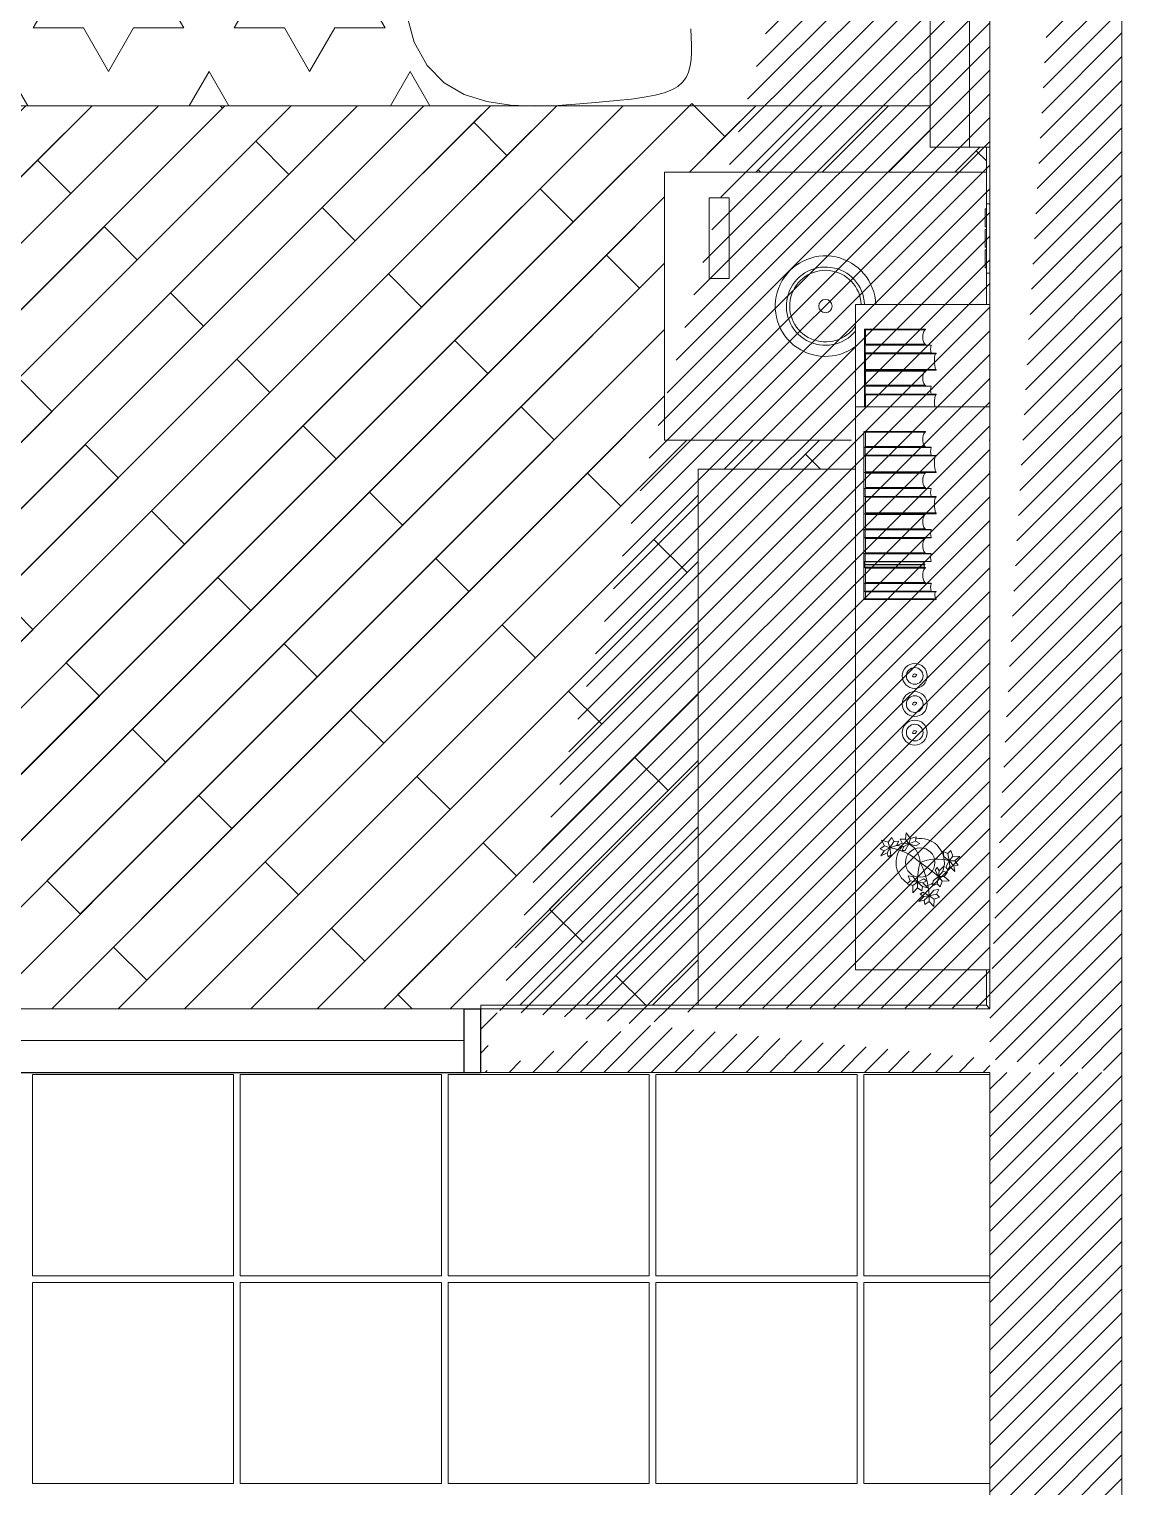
# Model space of a CAD drawing. Header units: inches. Extents: x 342 to 2540, y 601 to 2289.
# Drawn here: x 1438.9 to 1601.9, y 1445.1 to 1662.6 of the extents above; entities that cross this region are included whole.
import ezdxf

# ---------------------------------------------------------------- set-up
doc = ezdxf.new("R2010")
doc.units = ezdxf.units.IN
doc.header["$MEASUREMENT"] = 0
doc.layers.get('0').update_dxf_attribs({"color": 140})
for name, color, linetype, lineweight in [('A-DETL-MBND', 140, 'Continuous', 18), ('A-FURN', 8, 'Continuous', 18), ('battiscopa e pavimento', 6, 'Continuous', 13)]:
    doc.layers.add(name, color=color, linetype=linetype, lineweight=lineweight)
doc.layers.add('FINESTRE', color=4, linetype='Continuous')

msp = doc.modelspace()

# ---------------------------------------------------------------- hatches: boundary and pattern name
h = msp.add_hatch()
h.set_pattern_fill('ANSI31', color=1, scale=20)
h.set_pattern_definition([(45, (0, 0), (-1.767766952966369, 1.767766952966369), [])])
edge = h.paths.add_edge_path()
edge.add_line((1582.216771185999, 1159.274944094358), (1582.217187436665, 1287.001165881461))
edge.add_line((1582.216771185999, 1159.274944094358), (1582.217220014445, 1135.900504660137))
edge.add_line((1582.217220014445, 1135.900504660137), (1601.925415305428, 1135.900666862858))
edge.add_line((1601.925415305428, 1135.900666862858), (1601.925366225265, 1506.967517982043))
edge.add_line((1582.216728840697, 1506.967352352658), (1582.216982535774, 1287.001165881461))
edge.add_line((1582.216728840532, 1506.967495251348), (1506.316312562055, 1506.966714493274))
edge.add_line((1539.216785818872, 1516.55436059649), (1582.216785818873, 1516.55436059649))
edge.add_line((1582.217267271697, 1647.001616218846), (1582.216785491435, 1516.465642897106))
edge.add_line((1601.925366225265, 1856.074661325466), (1601.925366225265, 1506.967517982043))
edge.add_line((1506.316390442496, 1516.466272635558), (1582.216785491435, 1516.465642897106))
edge.add_line((1506.316390442496, 1516.466902374009), (1506.316382062503, 1506.931301847703))
edge.add_line((1601.925366225265, 1856.073709675038), (1482.522048107958, 1856.078130331778))
edge.add_line((1582.216742646958, 1846.474467403573), (1482.522048107958, 1846.478922086706))
edge.add_line((1482.522048107958, 1856.078130331778), (1482.522048107958, 1846.478922086706))
edge.add_line((1582.216742646958, 1846.474467403573), (1582.216742646222, 1615.474467403806))
at = {"layer": 'A-FURN'}
h = msp.add_hatch(dxfattribs=at)
h.set_pattern_fill('STARS', color=256, scale=60)
h.set_pattern_definition([(0, (-0.5006957884772874, -3.347603296788293e-06), (0, 12.99038106), [7.5, -7.5]), (59.99999999999999, (-0.5006957884772874, -3.347603296788293e-06), (-11.25000000280022, 6.495190530000002), [7.5, -7.5]), (120, (3.249304211522713, 6.495187212396702), (-11.25000000280023, -6.495190529999998), [7.5, -7.5])])
h.paths.add_polyline_path([(1390.088664105395, 1793.768715530921), (1390.088664105441, 1651.174012768629), (1512.610169872379, 1651.174012768629), (1510.718348818626, 1651.24644994427), (1507.182306048515, 1651.779150257803), (1503.835762262577, 1652.847059050887), (1500.819662002448, 1654.589937480401), (1498.274949809855, 1657.147546703223), (1496.342570226387, 1660.659647876278), (1495.120239638471, 1665.218727434026), (1494.532761811241, 1670.728172921295), (1494.461712354667, 1677.044097160538), (1494.788666878629, 1684.022612974118), (1495.395200993006, 1691.519833184443), (1496.162890307767, 1699.391870613964), (1496.973310432794, 1707.494838085009), (1497.708036977964, 1715.68484842011), (1498.272678555111, 1723.826371537475), (1498.668975783392, 1731.817305738937), (1498.922702283915, 1739.563906422213), (1499.059631677745, 1746.972428985068), (1499.105537585991, 1753.949128825174), (1499.086193629672, 1760.400261340251), (1499.027373429897, 1766.232081928013), (1498.954850607732, 1771.350845986185), (1498.890998892592, 1775.692188327376), (1498.844592447165, 1779.309261423681), (1498.821005542357, 1782.28459716212), (1498.825612449253, 1784.700727429677), (1498.863787438757, 1786.640184113335), (1498.94090478191, 1788.185499100123), (1499.062338749707, 1789.419204277024), (1499.233463613053, 1790.423831531112), (1499.459675125798, 1791.270490538241), (1499.746454972536, 1791.984602130438), (1500.099306320761, 1792.5801649286), (1500.523732337968, 1793.071177553625), (1501.018635056465, 1793.466367485176), (1501.204196747131, 1793.651929175842), (1501.087410392009, 1793.768715530964)])

# ---------------------------------------------------------------- linework, layer by layer
at = {"layer": 'A-DETL-MBND'}
for p, q in [((1601.925366225265, 1856.074661325466), (1601.925366225265, 1506.967517982043)), ((1582.216742646958, 1846.474467403573), (1582.217001591923, 1647.001616218846)), ((1582.217267271697, 1647.001616218846), (1582.216785491435, 1516.465642897106)), ((1506.316390442496, 1516.466902374009), (1506.316382062503, 1506.931301847703)), ((1506.316390442496, 1516.466272635558), (1582.216785491435, 1516.465642897106)), ((1582.216728840532, 1506.967495251348), (1506.316312562055, 1506.966714493274)), ((1582.216728840697, 1506.967352352658), (1582.216982535774, 1287.001165881461)), ((1601.925415305428, 1135.900666862858), (1601.925366225265, 1506.967517982043))]:
    msp.add_line(p, q, dxfattribs=at)
at = {"layer": 'A-FURN'}
for p, q in [((1390.088664105441, 1651.174012768629), (1525.182612505103, 1651.174012768629)), ((1525.182612505103, 1651.174012768629), (1573.349378596948, 1651.174012768629)), ((1581.715040124197, 1641.274753434381), (1533.714913838173, 1641.274753434381)), ((1533.714913838173, 1641.274753434381), (1533.714913838173, 1601.274753434372)), ((1581.715040124197, 1641.274753434381), (1581.715040124197, 1621.537012401257)), ((1581.723895967094, 1635.786494698148), (1581.523895967082, 1635.786494698148)), ((1581.523895967082, 1635.786494698148), (1581.523895967082, 1633.127538642385)), ((1581.523895967082, 1633.127538642385), (1581.723895967094, 1633.127538642385)), ((1581.523895967082, 1632.718019359983), (1581.723895967094, 1632.718019359983)), ((1581.523895967082, 1632.718019359983), (1581.523895967082, 1630.059063304221)), ((1581.523895967082, 1630.059063304221), (1581.723895967094, 1630.059063304221)), ((1581.523895967082, 1629.653068882447), (1581.723895967094, 1629.653068882447)), ((1581.523895967082, 1629.653068882447), (1581.523895967082, 1626.994112826685)), ((1581.723895967094, 1626.994112826685), (1581.523895967082, 1626.994112826685)), ((1563.556632627409, 1615.471543488875), (1563.556632627414, 1617.841736420186)), ((1563.556632627414, 1617.841736420186), (1572.631392837383, 1617.841736420162)), ((1572.631392837383, 1617.732104856465), (1563.680580960184, 1617.732104856488)), ((1563.680580960184, 1617.732104856488), (1563.680580960179, 1615.597165869968)), ((1572.631392837383, 1617.841736420162), (1572.631392837383, 1617.732104856465)), ((1563.556632627409, 1615.471543488875), (1573.478260791643, 1615.471543488849)), ((1563.556632627409, 1615.471543488875), (1563.556632627405, 1614.266851620408)), ((1563.556632627405, 1614.266851620408), (1574.214020012566, 1614.26685162038)), ((1563.556632627405, 1614.266851620408), (1563.556632627399, 1611.705379164545)), ((1573.478260791643, 1615.45306858634), (1563.611810778649, 1615.453068586366)), ((1563.611810778649, 1615.453068586366), (1563.611810778646, 1614.288046098087)), ((1563.611810778646, 1614.288046098087), (1573.47826079164, 1614.288046098061)), ((1563.680580960179, 1615.597165869968), (1572.631392837378, 1615.597165869945)), ((1574.214020012566, 1614.179793073307), (1563.689635449039, 1614.179793073334)), ((1563.689635449039, 1614.179793073334), (1563.689635449033, 1611.826997221611)), ((1572.631392837378, 1615.597165869945), (1572.631392837378, 1615.471543488851)), ((1573.478260791643, 1615.471543488849), (1573.478260791643, 1615.45306858634)), ((1573.47826079164, 1614.288046098061), (1573.47826079164, 1614.266851620382)), ((1574.214020012566, 1614.26685162038), (1574.214020012566, 1614.179793073307)), ((1574.21402001256, 1611.705379164518), (1563.556632627399, 1611.705379164545)), ((1563.556632627392, 1609.335186233234), (1563.556632627399, 1611.705379164545)), ((1572.631392837367, 1611.595747600823), (1563.680580960169, 1611.595747600847)), ((1563.680580960169, 1611.595747600847), (1563.680580960164, 1609.460808614327)), ((1563.689635449033, 1611.826997221611), (1574.21402001256, 1611.826997221585)), ((1572.631392837368, 1611.705379164521), (1572.631392837367, 1611.595747600823)), ((1574.21402001256, 1611.826997221585), (1574.21402001256, 1611.705379164518)), ((1563.556632627392, 1609.335186233234), (1573.478260791627, 1609.335186233208)), ((1563.556632627392, 1609.335186233234), (1563.556632627389, 1608.130494364766)), ((1573.478260791627, 1609.3167113307), (1563.611810778634, 1609.316711330725)), ((1563.611810778634, 1609.316711330725), (1563.611810778631, 1608.151688842446)), ((1563.680580960164, 1609.460808614327), (1572.631392837361, 1609.460808614303)), ((1572.631392837361, 1609.460808614303), (1572.631392837361, 1609.33518623321)), ((1573.478260791627, 1609.335186233208), (1573.478260791627, 1609.3167113307)), ((1563.556632627389, 1608.130494364766), (1574.214020012551, 1608.130494364739)), ((1563.556632627389, 1608.130494364766), (1563.556632627385, 1606.274030841024)), ((1563.611810778631, 1608.151688842446), (1573.478260791624, 1608.15168884242)), ((1574.21402001255, 1608.043435817665), (1563.689635449023, 1608.043435817692)), ((1563.689635449023, 1608.043435817692), (1563.689635449019, 1606.274030841024)), ((1573.478260791624, 1608.15168884242), (1573.478260791624, 1608.130494364741)), ((1574.214020012551, 1608.130494364739), (1574.21402001255, 1608.043435817665)), ((1533.714913838173, 1601.274753434372), (1561.615172168378, 1601.274753434372)), ((1563.456942653382, 1600.209115829798), (1563.456942653387, 1602.579308761109)), ((1563.556632627414, 1602.579308393174), (1572.631392837383, 1602.579308393151)), ((1572.631392837383, 1602.469676829453), (1563.680580960184, 1602.469676829477)), ((1563.680580960184, 1602.469676829477), (1563.680580960179, 1600.334737842957)), ((1572.631392837383, 1602.579308393151), (1572.631392837383, 1602.469676829453)), ((1582.117116956964, 1601.274749269783), (1582.216984912784, 1601.274749269783)), ((1563.456942653382, 1600.209115829798), (1563.456942653378, 1599.004423961331)), ((1563.456942653378, 1599.004423961331), (1563.456942653372, 1596.442951505468)), ((1563.556632627409, 1600.209115461863), (1573.478260791643, 1600.209115461838)), ((1563.556632627405, 1599.004423593396), (1574.214020012566, 1599.004423593369)), ((1573.478260791643, 1600.190640559329), (1563.611810778649, 1600.190640559354)), ((1563.611810778649, 1600.190640559354), (1563.611810778646, 1599.025618071075)), ((1563.611810778646, 1599.025618071075), (1573.47826079164, 1599.02561807105)), ((1563.680580960179, 1600.334737842957), (1572.631392837378, 1600.334737842933)), ((1574.214020012566, 1598.917365046296), (1563.689635449039, 1598.917365046322)), ((1563.689635449039, 1598.917365046322), (1563.689635449033, 1596.5645691946)), ((1572.631392837378, 1600.334737842933), (1572.631392837378, 1600.20911546184)), ((1573.478260791643, 1600.209115461838), (1573.478260791643, 1600.190640559329)), ((1573.47826079164, 1599.02561807105), (1573.47826079164, 1599.004423593371)), ((1574.214020012566, 1599.004423593369), (1574.214020012566, 1598.917365046296)), ((1538.714012937836, 1596.965642897107), (1538.714012937836, 1516.965642897106)), ((1562.216806930991, 1596.965642897107), (1538.714012937836, 1596.965642897107)), ((1563.456942653366, 1594.072758574157), (1563.456942653372, 1596.442951505468)), ((1574.21402001256, 1596.442951137506), (1563.556632627399, 1596.442951137533)), ((1572.631392837367, 1596.333319573812), (1563.680580960169, 1596.333319573836)), ((1563.680580960169, 1596.333319573836), (1563.680580960164, 1594.198380587316)), ((1563.689635449033, 1596.5645691946), (1574.21402001256, 1596.564569194573)), ((1572.631392837368, 1596.44295113751), (1572.631392837367, 1596.333319573812)), ((1574.21402001256, 1596.564569194573), (1574.21402001256, 1596.442951137506)), ((1582.216785818873, 1596.554360596491), (1582.117116956964, 1596.554360596491)), ((1563.456942653366, 1594.072758574157), (1563.456942653363, 1592.868066705689)), ((1563.556632627392, 1594.072758206222), (1573.478260791627, 1594.072758206197)), ((1573.478260791627, 1594.054283303688), (1563.611810778634, 1594.054283303714)), ((1563.611810778634, 1594.054283303714), (1563.611810778631, 1592.889260815434)), ((1563.680580960164, 1594.198380587316), (1572.631392837361, 1594.198380587292)), ((1572.631392837361, 1594.198380587292), (1572.631392837361, 1594.072758206199)), ((1573.478260791627, 1594.072758206197), (1573.478260791627, 1594.054283303688)), ((1563.456942653363, 1592.868066705689), (1563.456942653356, 1590.306594249827)), ((1563.556632627389, 1592.868066337755), (1574.214020012551, 1592.868066337728)), ((1563.611810778631, 1592.889260815434), (1573.478260791624, 1592.889260815409)), ((1574.21402001255, 1592.781007790654), (1563.689635449023, 1592.78100779068)), ((1563.689635449023, 1592.78100779068), (1563.689635449017, 1590.42821193896)), ((1573.478260791624, 1592.889260815409), (1573.478260791624, 1592.868066337729)), ((1574.214020012551, 1592.868066337728), (1574.21402001255, 1592.781007790654)), ((1563.45694265335, 1587.936401318516), (1563.456942653356, 1590.306594249827)), ((1574.214020012544, 1590.306593881865), (1563.556632627383, 1590.306593881892)), ((1572.631392837352, 1590.196962318171), (1563.680580960153, 1590.196962318194)), ((1563.680580960153, 1590.196962318194), (1563.680580960148, 1588.062023331674)), ((1563.689635449017, 1590.42821193896), (1574.214020012544, 1590.428211938932)), ((1572.631392837352, 1590.306593881869), (1572.631392837352, 1590.196962318171)), ((1574.214020012544, 1590.428211938932), (1574.214020012544, 1590.306593881865)), ((1563.45694265335, 1587.936401318516), (1563.456942653347, 1586.731709450048)), ((1563.556632627377, 1587.936400950581), (1573.478260791612, 1587.936400950556)), ((1573.478260791612, 1587.917926048046), (1563.611810778618, 1587.917926048072)), ((1563.611810778618, 1587.917926048072), (1563.611810778614, 1586.752903559793)), ((1563.680580960148, 1588.062023331674), (1572.631392837347, 1588.062023331651)), ((1572.631392837347, 1588.062023331651), (1572.631392837346, 1587.936400950558)), ((1573.478260791612, 1587.936400950556), (1573.478260791612, 1587.917926048046)), ((1563.456942653341, 1584.361516518737), (1563.456942653347, 1586.731709450048)), ((1573.478260791609, 1586.731709082088), (1563.556632627374, 1586.731709082114)), ((1563.611810778614, 1586.752903559793), (1573.478260791609, 1586.752903559768)), ((1572.631392837342, 1586.622077518392), (1563.680580960144, 1586.622077518416)), ((1563.680580960144, 1586.622077518416), (1563.680580960139, 1584.487138531896)), ((1572.631392837343, 1586.73170908209), (1572.631392837342, 1586.622077518392)), ((1573.478260791609, 1586.752903559768), (1573.478260791609, 1586.731709082088)), ((1563.456942653341, 1584.361516518737), (1563.456942653338, 1583.15682465027)), ((1563.456942653338, 1583.15682465027), (1563.456942653336, 1582.721690153958)), ((1563.556632627368, 1584.361516150803), (1573.478260791602, 1584.361516150777)), ((1573.4782607916, 1583.15682428231), (1563.556632627365, 1583.156824282335)), ((1573.478260791602, 1584.343041248268), (1563.611810778609, 1584.343041248294)), ((1563.611810778609, 1584.343041248294), (1563.611810778605, 1583.178018760015)), ((1563.611810778605, 1583.178018760015), (1573.4782607916, 1583.178018759989)), ((1563.680580960139, 1584.487138531896), (1572.631392837338, 1584.487138531872)), ((1572.523565658797, 1583.124056991625), (1572.523565658797, 1583.156824282313)), ((1572.631392837338, 1584.487138531872), (1572.631392837337, 1584.361516150779)), ((1573.478260791602, 1584.361516150777), (1573.478260791602, 1584.343041248268)), ((1573.4782607916, 1583.178018759989), (1573.4782607916, 1583.15682428231)), ((1563.456942653336, 1582.730213133225), (1563.456942653336, 1582.295078636914)), ((1563.456942653329, 1579.924885705602), (1563.456942653336, 1582.295078636914)), ((1563.556632627363, 1582.721689786024), (1572.523565658795, 1582.721689786001)), ((1563.556632627362, 1582.295078268979), (1572.631392837331, 1582.295078268955)), ((1563.584563724401, 1582.748423207093), (1563.584563724403, 1583.124056991648)), ((1563.584563724403, 1583.124056991648), (1572.523565658797, 1583.124056991625)), ((1572.523565658795, 1582.748423207071), (1563.584563724401, 1582.748423207093)), ((1563.5845637244, 1582.321811690048), (1563.584563724401, 1582.697445474603)), ((1563.584563724401, 1582.697445474603), (1572.523565658795, 1582.69744547458)), ((1572.523565658794, 1582.321811690026), (1563.5845637244, 1582.321811690048)), ((1572.631392837331, 1582.185446705258), (1563.680580960133, 1582.185446705281)), ((1563.680580960133, 1582.185446705281), (1563.680580960128, 1580.050507718761)), ((1572.523565658795, 1582.721689786001), (1572.523565658795, 1582.748423207071)), ((1572.523565658795, 1582.69744547458), (1572.523565658795, 1582.730212765268)), ((1572.523565658794, 1582.295078268956), (1572.523565658794, 1582.321811690026)), ((1572.631392837331, 1582.295078268955), (1572.631392837331, 1582.185446705258)), ((1563.456942653329, 1579.924885705602), (1563.456942653326, 1578.720193837135)), ((1563.556632627356, 1579.924885337668), (1573.478260791591, 1579.924885337643)), ((1573.478260791591, 1579.906410435133), (1563.611810778598, 1579.906410435159)), ((1563.611810778598, 1579.906410435159), (1563.611810778594, 1578.74138794688)), ((1563.680580960128, 1580.050507718761), (1572.631392837326, 1580.050507718738)), ((1572.631392837326, 1580.050507718738), (1572.631392837325, 1579.924885337644)), ((1573.478260791591, 1579.924885337643), (1573.478260791591, 1579.906410435133)), ((1563.456942653326, 1578.720193837135), (1563.45694265332, 1577.494304746021)), ((1563.556632627353, 1578.720193469201), (1574.214020012514, 1578.720193469173)), ((1574.214020012508, 1577.494304378059), (1563.556632627347, 1577.494304378086)), ((1563.611810778594, 1578.74138794688), (1573.478260791588, 1578.741387946855)), ((1574.214020012514, 1578.6331349221), (1563.689635448987, 1578.633134922127)), ((1563.689635448987, 1578.633134922127), (1563.689635448981, 1577.615922435153)), ((1563.689635448981, 1577.615922435153), (1574.214020012508, 1577.615922435126)), ((1573.478260791588, 1578.741387946855), (1573.478260791588, 1578.720193469175)), ((1574.214020012514, 1578.720193469173), (1574.214020012514, 1578.6331349221)), ((1574.214020012512, 1577.615922435126), (1574.214020012512, 1577.494304378059))]:
    msp.add_line(p, q, dxfattribs=at)
at = {"layer": 'A-FURN', "color": 6}
for p, q in [((1567.070720204874, 1541.302445213742), (1567.619810204882, 1541.994365213745)), ((1567.619810204882, 1541.994365213745), (1567.898000204879, 1541.397665213743)), ((1569.644450204878, 1541.734175213742), (1569.751100204879, 1542.718145213742)), ((1569.751100204879, 1542.718145213742), (1570.403330204879, 1541.867735213743)), ((1570.12505020488, 1541.047745213743), (1570.403330204879, 1541.867735213743)), ((1570.403330204879, 1541.867735213743), (1571.249960204879, 1542.119555213744)), ((1571.249960204879, 1542.119555213744), (1571.135660204874, 1541.471195213743)), ((1565.86526020488, 1540.304525213742), (1566.525680204877, 1540.757765213741)), ((1566.445850204878, 1539.994115213744), (1565.86526020488, 1540.304525213742)), ((1565.984240204883, 1539.270425213743), (1566.445850204878, 1539.994115213744)), ((1566.938960204881, 1539.715565213743), (1565.984240204883, 1539.270425213743)), ((1566.525680204877, 1540.757765213741), (1566.04859020488, 1541.624915213741)), ((1566.04859020488, 1541.624915213741), (1567.070720204874, 1541.302445213742)), ((1566.445850204878, 1539.994115213744), (1567.313090204881, 1540.471115213743)), ((1567.313090204881, 1540.471115213743), (1566.525680204877, 1540.757765213741)), ((1567.313090204881, 1540.471115213743), (1566.938960204881, 1539.715565213743)), ((1566.938960204881, 1539.715565213743), (1567.070090204879, 1539.122915213743)), ((1567.313090204881, 1540.471115213743), (1567.070720204874, 1541.302445213742)), ((1567.313090204881, 1540.471115213743), (1567.898000204879, 1541.397665213743)), ((1568.323430204878, 1540.797005213743), (1567.313090204881, 1540.471115213743)), ((1567.45988020488, 1539.377345213742), (1567.313090204881, 1540.471115213743)), ((1567.898000204879, 1541.397665213743), (1568.665700204876, 1541.465075213743)), ((1568.665700204876, 1541.465075213743), (1568.323430204878, 1540.797005213743)), ((1568.347820204877, 1540.826255213741), (1569.141080204879, 1541.154395213742)), ((1569.385250204877, 1540.643375213743), (1568.347820204877, 1540.826255213741)), ((1569.141080204879, 1541.154395213742), (1568.843540204876, 1541.741645213741)), ((1568.843540204876, 1541.741645213741), (1569.644450204878, 1541.734175213742)), ((1569.141080204879, 1541.154395213742), (1570.12505020488, 1541.047745213743)), ((1569.385250204877, 1540.643375213743), (1569.15269020488, 1540.082675213743)), ((1569.15269020488, 1540.082675213743), (1569.61799020488, 1540.067555213744)), ((1570.12505020488, 1541.047745213743), (1569.385250204877, 1540.643375213743)), ((1569.61799020488, 1540.067555213744), (1570.12505020488, 1541.047745213743)), ((1570.12505020488, 1541.047745213743), (1569.644450204878, 1541.734175213742)), ((1570.12505020488, 1541.047745213743), (1571.135660204874, 1541.471195213743)), ((1571.139530204875, 1540.735175213744), (1570.12505020488, 1541.047745213743)), ((1571.135660204874, 1541.471195213743), (1571.803100204882, 1541.086085213742)), ((1571.803100204882, 1541.086085213742), (1571.139530204875, 1540.735175213744)), ((1575.957410204873, 1539.606845213741), (1575.259100204877, 1539.932735213741)), ((1575.259100204877, 1539.932735213741), (1575.352160204876, 1539.187805213742)), ((1576.422890204879, 1540.072325213742), (1575.957410204873, 1539.606845213741)), ((1576.702250204876, 1539.234425213743), (1576.422890204879, 1540.072325213742)), ((1567.070090204879, 1539.122915213743), (1567.45988020488, 1539.377345213742)), ((1574.359550204879, 1537.518935213743), (1574.080190204878, 1537.146515213743)), ((1574.685440204879, 1537.006835213741), (1574.359550204879, 1537.518935213743)), ((1574.685440204879, 1537.006835213741), (1575.430280204878, 1537.751675213742)), ((1575.430280204878, 1537.751675213742), (1575.244070204878, 1536.913685213742)), ((1575.352160204876, 1539.187805213742), (1576.190150204876, 1538.536115213742)), ((1575.67805020488, 1537.558445213743), (1576.190150204876, 1538.536115213742)), ((1575.957410204873, 1537.186025213742), (1575.67805020488, 1537.558445213743)), ((1576.190150204876, 1538.536115213742), (1575.957410204873, 1539.606845213741)), ((1576.283210204876, 1537.698125213742), (1575.957410204873, 1537.186025213742)), ((1576.190150204876, 1538.536115213742), (1576.702250204876, 1539.234425213743)), ((1576.190150204876, 1538.536115213742), (1576.283210204876, 1537.698125213742)), ((1576.841840204879, 1537.791185213743), (1576.190150204876, 1538.536115213742)), ((1576.190150204876, 1538.536115213742), (1577.028140204876, 1538.536115213742)), ((1576.283210204876, 1537.698125213742), (1577.028140204876, 1536.953285213742)), ((1577.772980204879, 1539.187805213742), (1576.702250204876, 1539.234425213743)), ((1576.841840204879, 1537.791185213743), (1577.493620204879, 1537.884335213742)), ((1577.028140204876, 1536.953285213742), (1576.841840204879, 1537.791185213743)), ((1577.028140204876, 1538.536115213742), (1577.772980204879, 1539.187805213742)), ((1577.493620204879, 1537.884335213742), (1577.028140204876, 1538.536115213742)), ((1569.884930204878, 1535.096675213744), (1570.350410204881, 1535.562245213742)), ((1570.350410204881, 1535.562245213742), (1570.02452020488, 1536.260555213744)), ((1570.02452020488, 1536.260555213744), (1570.769450204881, 1536.167405213743)), ((1571.421140204876, 1535.329415213743), (1570.350410204881, 1535.562245213742)), ((1571.421140204876, 1535.329415213743), (1570.722830204877, 1534.817315213743)), ((1570.769450204881, 1536.167405213743), (1571.421140204876, 1535.329415213743)), ((1572.398810204877, 1535.841515213741), (1571.421140204876, 1535.329415213743)), ((1571.421140204876, 1535.329415213743), (1572.259130204876, 1535.23635521374)), ((1572.165980204879, 1534.677725213742), (1571.421140204876, 1535.329415213743)), ((1571.421140204876, 1535.329415213743), (1571.421140204876, 1534.491515213744)), ((1572.259130204876, 1535.23635521374), (1572.771230204876, 1535.562245213742)), ((1572.771230204876, 1535.562245213742), (1572.398810204877, 1535.841515213741)), ((1573.661240204875, 1534.772225213743), (1573.754300204875, 1535.517155213741)), ((1573.754300204875, 1535.517155213741), (1574.592290204875, 1536.168845213741)), ((1574.080190204878, 1537.146515213743), (1574.592290204875, 1536.168845213741)), ((1574.592290204875, 1536.168845213741), (1574.359550204879, 1535.098115213742)), ((1574.592290204875, 1536.168845213741), (1574.685440204879, 1537.006835213741)), ((1575.244070204878, 1536.913685213742), (1574.592290204875, 1536.168845213741)), ((1574.592290204875, 1536.168845213741), (1575.104390204878, 1535.470535213743)), ((1574.592290204875, 1536.168845213741), (1575.430280204878, 1536.168845213741)), ((1575.104390204878, 1535.470535213743), (1574.825030204878, 1534.632635213741)), ((1576.175120204881, 1535.517155213741), (1575.104390204878, 1535.470535213743)), ((1575.244070204878, 1536.913685213742), (1575.895760204877, 1536.820625213743)), ((1575.895760204877, 1536.820625213743), (1575.430280204878, 1536.168845213741)), ((1575.430280204878, 1536.168845213741), (1576.175120204881, 1535.517155213741)), ((1570.722830204877, 1534.817315213743), (1569.884930204878, 1535.096675213744)), ((1570.769450204881, 1533.746585213744), (1570.722830204877, 1534.817315213743)), ((1571.421140204876, 1534.491515213744), (1570.769450204881, 1533.746585213744)), ((1572.07292020488, 1534.025945213742), (1571.421140204876, 1534.491515213744)), ((1572.367580204876, 1533.219905213743), (1571.622740204877, 1532.475065213742)), ((1571.855480204876, 1533.545795213745), (1572.227900204883, 1533.825155213743)), ((1572.367580204876, 1533.219905213743), (1571.855480204876, 1533.545795213745)), ((1572.165980204879, 1534.677725213742), (1572.07292020488, 1534.025945213742)), ((1573.003970204876, 1534.491515213744), (1572.165980204879, 1534.677725213742)), ((1572.227900204883, 1533.825155213743), (1573.20557020488, 1533.313055213742)), ((1572.259130204876, 1535.23635521374), (1573.003970204876, 1534.491515213744)), ((1573.20557020488, 1533.313055213742), (1572.367580204876, 1533.219905213743)), ((1572.460640204879, 1532.661275213745), (1573.20557020488, 1533.313055213742)), ((1573.857260204878, 1534.150955213744), (1573.20557020488, 1533.313055213742)), ((1573.20557020488, 1533.313055213742), (1574.276300204875, 1533.545795213745)), ((1573.20557020488, 1533.313055213742), (1573.903880204883, 1532.800955213742)), ((1573.20557020488, 1533.313055213742), (1573.20557020488, 1532.475065213742)), ((1574.359550204879, 1535.098115213742), (1573.661240204875, 1534.772225213743)), ((1574.602100204874, 1534.244105213741), (1573.857260204878, 1534.150955213744)), ((1574.276300204875, 1533.545795213745), (1574.602100204874, 1534.244105213741)), ((1574.741780204878, 1533.080225213743), (1574.276300204875, 1533.545795213745)), ((1574.825030204878, 1534.632635213741), (1574.359550204879, 1535.098115213742)), ((1571.622740204877, 1532.475065213742), (1572.460640204879, 1532.661275213745)), ((1572.460640204879, 1532.661275213745), (1572.553790204876, 1532.009495213741)), ((1572.553790204876, 1532.009495213741), (1573.20557020488, 1532.475065213742)), ((1573.20557020488, 1532.475065213742), (1573.857260204878, 1531.730225213742)), ((1573.857260204878, 1531.730225213742), (1573.903880204883, 1532.800955213742)), ((1573.903880204883, 1532.800955213742), (1574.741780204878, 1533.080225213743))]:
    msp.add_line(p, q, dxfattribs=at)
at = {"layer": 'A-FURN'}
for points in [[(1581.716352693719, 1644.992046139127), (1581.716352693719, 1644.992044646201), (1573.349378596948, 1644.992044646201), (1573.349378596948, 1799.474631671242), (1579.217259854805, 1799.474631671242)], [(1537.637772082542, 1662.63564177581), (1537.694381982181, 1661.402159669174), (1537.735378294145, 1660.23258407296), (1537.740181475318, 1659.120732545867), (1537.685424349628, 1658.073395401803), (1537.547739740911, 1657.097362954587), (1537.303760473095, 1656.199425517994), (1536.930119370061, 1655.386373405932), (1536.403449255693, 1654.664996932175), (1535.700382953872, 1654.042086410541), (1534.7978120716, 1653.520611010677), (1533.673663348362, 1653.088255325033), (1532.306122306898, 1652.728882801889), (1530.673374469769, 1652.426356889478), (1528.753605359578, 1652.164541036032), (1526.525000499067, 1651.927298689784), (1523.965745410795, 1651.698493298968), (1521.054025617412, 1651.461988311908), (1517.795153144733, 1651.227630128247), (1514.302946031228, 1651.109196953362), (1510.718348818626, 1651.24644994427), (1507.182306048515, 1651.779150257803), (1503.835762262577, 1652.847059050887), (1500.819662002448, 1654.589937480401), (1498.274949809855, 1657.147546703223), (1496.342570226387, 1660.659647876278), (1495.120239638471, 1665.218727434026)]]:
    msp.add_lwpolyline(points, dxfattribs=at)
for points in [[(1579.217259854804, 1644.992046139127), (1582.217259854804, 1644.992046139127), (1582.217259854805, 1799.474633164213), (1579.217259854805, 1799.474633164213)], [(1543.360044014617, 1637.416989050406), (1540.360044014617, 1637.416989050406), (1540.360044014616, 1625.393397971471), (1543.360044014617, 1625.393397971471)], [(1582.223895967094, 1636.522963616333), (1582.223895967094, 1626.211120093537), (1581.723895967094, 1626.211120093537), (1581.723895967094, 1636.522963616333)], [(1562.216806930991, 1621.537012401257), (1562.216806930991, 1606.274584374245), (1582.216806930991, 1606.274584374245), (1582.216806930991, 1621.537012401257)], [(1562.216806930991, 1606.274584374245), (1562.216806930991, 1522.274584374245), (1582.216806930991, 1522.274584374245), (1582.216806930991, 1606.274584374245)]]:
    msp.add_lwpolyline(points, close=True, dxfattribs=at)
for centre, radius in [((1557.714791210071, 1621.274753434354), 1), ((1571.023654314843, 1566.10529840484, -86.24247328220413), 1.863029517460745), ((1571.023654314843, 1566.10529840484, -86.24247328220413), 1.247344887819963), ((1571.023654314843, 1561.906774027635, -86.24247328220413), 1.863029517460745), ((1571.023654314843, 1561.906774027635, -86.24247328220413), 1.247344887819963), ((1571.023654314843, 1557.652008331108, -86.24247328220413), 1.863029517460745), ((1571.023654314843, 1557.652008331108, -86.24247328220413), 1.247344887819963), ((1571.840900204877, 1538.267375213744), 2.19456)]:
    msp.add_circle(centre, radius, dxfattribs=at)
for centre, radius, start, end in [((1557.714791210071, 1621.274753434354), 7.499999999999938, 2.003919449853472, 306.8891487887155), ((1557.714791210071, 1621.274753434354), 5.838130403714499, 2.574692454761635, 320.4563680660445), ((1557.714791210071, 1621.274753434354), 5.34000000000005, 2.815052267136753, 327.4661755431116), ((1574.312500042782, 1616.664635363201), 2.082531967672876, 149.1639959775335, 210.8360040221051), ((1575.868227857443, 1614.870557342195), 2.479652779495123, 166.4133017804372, 193.5866982193712), ((1578.470978514289, 1613.049884229019), 4.505277327565414, 165.4753361402502, 195.7496366647528), ((1574.312500042767, 1610.528278107559), 2.082531967672876, 149.1639959775335, 210.8360040221051), ((1575.868227857426, 1608.734200086554), 2.479652779495123, 166.4133017804372, 193.5866982193712), ((1578.470978514274, 1606.913526973378), 4.505277327565414, 165.4753361402502, 188.1603405599862), ((1574.312500042782, 1601.40220733619), 2.082531967672876, 149.1639959775338, 210.8360040221054), ((1575.868227857443, 1599.608129315183), 2.479652779495123, 166.4133017804371, 193.5866982193717), ((1578.470978514289, 1597.787456202007), 4.505277327565414, 165.4753361402495, 195.7496366647523), ((1574.312500042767, 1595.265850080548), 2.082531967672876, 149.1639959775338, 210.8360040221054), ((1575.868227857426, 1593.471772059542), 2.479652779495123, 166.4133017804371, 193.5866982193717), ((1578.470978514274, 1591.651098946366), 4.505277327565414, 165.4753361402495, 195.7496366647523), ((1574.312500042751, 1589.129492824908), 2.082531967672876, 149.1639959775338, 210.8360040221054), ((1575.868227857412, 1587.335414803901), 2.479652779495123, 166.4133017804371, 193.5866982193717), ((1574.312500042742, 1585.554608025129), 2.082531967672876, 149.1639959775338, 210.8360040221054), ((1575.868227857402, 1583.760530004123), 2.479652779495123, 166.4133017804371, 193.5866982193717), ((1574.312500042731, 1581.117977211994), 2.082531967672876, 149.1639959775338, 210.8360040221054), ((1572.744947532955, 1582.927089904034), 0.3092015390628788, 140.4301490067514, 215.2982358895558), ((1572.744947532953, 1582.500478386989), 0.3092015390628788, 140.4301490067514, 215.2982358895558), ((1575.868227857391, 1579.323899190988), 2.479652779495123, 166.4133017804371, 193.5866982193717), ((1575.50194799305, 1578.15864338397), 1.47089159358484, 161.1805095066255, 201.6523632492023), ((1571.039674307302, 1566.075131296331, -86.24247328220413), 0.3314823902692732, 30.25776337736393, 182.3129110491558), ((1570.943049085023, 1566.253927995217, -86.24247328220413), 0.303252508907185, 219.3244145865507, 320.6755854133663), ((1571.458792411062, 1565.981748710286, -86.24247328220413), 0.2923176493955073, 117.0187086862451, 164.115925945717), ((1571.039674307302, 1561.876606919127, -86.24247328220413), 0.3314823902692732, 30.25776337736393, 182.3129110491558), ((1570.943049085023, 1562.055403618012, -86.24247328220413), 0.303252508907185, 219.3244145865507, 320.6755854133663), ((1571.458792411062, 1561.783224333082, -86.24247328220413), 0.2923176493955073, 117.0187086862451, 164.115925945717), ((1571.039674307302, 1557.621841222599, -86.24247328220413), 0.3314823902692732, 30.25776337736393, 182.3129110491558), ((1570.943049085023, 1557.800637921485, -86.24247328220413), 0.303252508907185, 219.3244145865507, 320.6755854133663), ((1571.458792411062, 1557.528458636555, -86.24247328220413), 0.2923176493955073, 117.0187086862451, 164.115925945717), ((1571.840865772218, 1538.26721340544), 3.605713675824063, 351.3886645159125, 100.2986290565473), ((1571.840865772218, 1538.26721340544), 3.605713675824063, 137.9456002952729, 238.7796868816591), ((1571.840865772218, 1538.26721340544), 3.605713675824063, 284.1795965989459, 301.2771166427556)]:
    msp.add_arc(centre, radius, start, end, dxfattribs=at)
at = {"layer": 'A-FURN', "color": 6}
for centre, radius, start, end in [((1565.893340204876, 1531.800965213741), 8.785683, 47.39389999999784, 80.70059999998148), ((1568.652920204878, 1538.219675213743), 3.188331, 0.8587249999988577, 62.50109999999619), ((1581.628310204878, 1535.370275213744), 10.20717, 163.5110000000008, 180.2290000000059), ((1574.402750204879, 1532.132255213743), 6.648552, 74.40530000001282, 112.664999999989), ((1560.045230204881, 1532.353205213742), 13.19517, 4.171270000005154, 26.62870000000867), ((1558.319210204879, 1517.686015013742), 24.6258, 48.63790000000995, 56.69570000001332), ((1571.840865772218, 1538.26721340544), 3.605713675824063, 275.1696330391078, 275.2514980399628)]:
    msp.add_arc(centre, radius, start, end, dxfattribs=at)
at = {"layer": 'battiscopa e pavimento'}
for p, q in [((1581.715070966226, 1644.992046139127), (1581.715040124197, 1641.274753434381)), ((1581.714052790967, 1522.274584374245), (1581.714008743178, 1516.965642897106)), ((1581.714008743178, 1516.965642897106), (1506.316390442496, 1516.966902374009)), ((1506.316390442496, 1516.466902374009), (1506.316390442496, 1516.966902374009)), ((1538.714012937836, 1516.965642897106), (1581.714012937836, 1516.965642897106)), ((1582.216785491435, 1516.465642897106), (1581.714008743213, 1516.965647068598)), ((1439.416553834486, 1476.631362143792), (1439.416553834486, 1506.631362143792)), ((1469.416553834835, 1506.631362143792), (1439.416553834486, 1506.631362143792)), ((1469.416553834486, 1476.631362143792), (1469.416553834486, 1506.631362143792)), ((1470.416553834835, 1506.631362143792), (1500.416553834835, 1506.631362143792)), ((1470.416553834486, 1476.631362143792), (1470.416553834486, 1506.631362143792)), ((1500.416553834486, 1506.631362143792), (1500.416553834486, 1476.631362143792)), ((1531.416553835184, 1506.631362143792), (1501.416553834835, 1506.631362143792)), ((1501.416553834486, 1476.631362143792), (1501.416553834486, 1506.631362143792)), ((1531.416553834486, 1506.631362143792), (1531.416553834486, 1476.631362143792)), ((1532.416553835184, 1506.631362143792), (1562.416553835184, 1506.631362143792)), ((1532.416553834486, 1506.631362143792), (1532.416553834835, 1476.631362143792)), ((1562.416553834835, 1476.631362143792), (1562.416553834835, 1506.631362143792)), ((1582.216728843156, 1506.631362143792), (1563.416553835184, 1506.631362143792)), ((1563.416553834835, 1476.631362143792), (1563.416553834835, 1506.631362143792)), ((1582.216763442861, 1476.631705607706), (1582.216763442861, 1506.631705607706)), ((1469.416553834486, 1476.631362143792), (1439.416553834486, 1476.631362143792)), ((1500.416553834486, 1476.631362143792), (1470.416553834486, 1476.631362143792)), ((1531.416553834486, 1476.631362143792), (1501.416553834486, 1476.631362143792)), ((1532.416553834835, 1476.631362143792), (1562.416553834835, 1476.631362143792)), ((1582.216763443257, 1476.631362143792), (1563.416553834835, 1476.631362143792)), ((1439.416553834486, 1475.631362143791), (1469.416553834486, 1475.631362143791)), ((1439.416553834486, 1445.631362143792), (1439.416553834486, 1475.631362143792)), ((1469.416553834486, 1445.631362143792), (1469.416553834486, 1475.631362143792)), ((1470.416553834486, 1475.63136214379), (1500.416553834486, 1475.631362143792)), ((1470.416553834486, 1445.631362143792), (1470.416553834486, 1475.631362143792)), ((1500.416553834486, 1475.631362143792), (1500.416553834486, 1445.631362143792)), ((1501.416553834486, 1475.631362143792), (1531.416553834486, 1475.631362143792)), ((1501.416553834486, 1445.631362143792), (1501.416553834486, 1475.631362143791)), ((1531.416553834486, 1475.631362143791), (1531.416553834486, 1445.631362143792)), ((1562.416553834835, 1475.631362143792), (1532.416553834847, 1475.631362143791)), ((1532.416553834486, 1475.631362143792), (1532.416553834835, 1445.631362143792)), ((1562.416553834835, 1445.631362143792), (1562.416553834835, 1475.631362143792)), ((1563.416553834835, 1475.631362143791), (1582.216764596594, 1475.631362143791)), ((1563.416553834835, 1445.631362143792), (1563.416553834835, 1475.631362143792)), ((1582.216763442861, 1445.631705607706), (1582.216763442861, 1475.631705607706)), ((1469.416553834486, 1445.631362143792), (1439.416553834486, 1445.631362143792)), ((1500.416553834486, 1445.631362143792), (1470.416553834486, 1445.631362143792)), ((1531.416553834486, 1445.631362143792), (1501.416553834486, 1445.631362143792)), ((1532.416553834835, 1445.631362143792), (1562.416553834835, 1445.631362143792)), ((1582.216763443257, 1445.631362143792), (1563.416553834835, 1445.631362143792))]:
    msp.add_line(p, q, dxfattribs=at)
for points in [[(1438.422935621287, 1651.174016116232), (1417.559185574409, 1630.310266069353), (1422.508933042714, 1625.360518601048), (1448.322430557899, 1651.174016116232)], [(1458.221925494511, 1651.174016116232), (1427.45868051102, 1620.410771132742), (1432.408427979326, 1615.461023664436), (1467.763767038653, 1650.816362723764), (1467.406113646184, 1651.174016116232)], [(1448.322430557899, 1651.174016116232), (1440.186602572378, 1643.038188130711), (1445.136350040684, 1638.088440662406), (1458.221925494511, 1651.174016116232)], [(1468.121420431122, 1651.174016116232), (1450.086097508989, 1633.1386931941), (1455.035844977295, 1628.188945725794), (1478.020915367734, 1651.174016116232)], [(1487.920410304345, 1651.174016116232), (1459.985592445601, 1623.239198257488), (1464.935339913907, 1618.289450789183), (1497.819905240957, 1651.174016116232)], [(1467.406113646184, 1651.174016116232), (1467.763767038653, 1650.816362723764), (1468.121420431122, 1651.174016116232)], [(1478.020915367734, 1651.174016116232), (1472.713514506959, 1645.866615255458), (1477.663261975265, 1640.916867787152), (1487.920410304345, 1651.174016116232)], [(1497.819905240957, 1651.174016116232), (1482.61300944357, 1635.967120318846), (1487.562756911876, 1631.017372850541), (1507.719400177568, 1651.174016116232)], [(1517.61889511418, 1651.174016116232), (1492.512504380182, 1626.067625382235), (1497.462251848488, 1621.117877913929), (1527.518390050791, 1651.174016116232)], [(1537.418113077574, 1641.274749269792), (1542.717085844427, 1646.573722036645), (1537.767338376121, 1651.523469504951), (1502.411999316794, 1616.168130445623), (1507.361746785099, 1611.218382977318), (1533.714913838173, 1637.571550030391)], [(1507.719400177568, 1651.174016116232), (1505.24042644154, 1648.695042380204), (1510.190173909846, 1643.745294911899), (1517.61889511418, 1651.174016116232)], [(1527.518390050791, 1651.174016116232), (1515.139921378151, 1638.795547443593), (1520.089668846457, 1633.845799975287), (1537.417884987403, 1651.174016116232)], [(1547.317379924014, 1651.174016116232), (1537.418113077574, 1641.274749269792)], [(1538.116791764839, 1651.174016116232), (1542.717085844427, 1646.573722036645), (1547.317379924014, 1651.174016116232)], [(1547.317608014185, 1641.274749269792), (1557.216874860626, 1651.174016116232)], [(1557.216874860626, 1651.174016116232), (1547.666833312732, 1641.623974568339), (1548.01605861128, 1641.274749269792)], [(1557.217102950797, 1641.274749269792), (1567.116369797237, 1651.174016116232)], [(1567.116369797237, 1651.174016116232), (1557.217102950797, 1641.274749269792)], [(1567.116597887408, 1641.274749269792), (1573.349378596948, 1647.507529979332)], [(1573.349378596948, 1647.507529979332), (1567.116597887408, 1641.274749269792)], [(1577.01609282402, 1641.274749269792), (1580.733391548032, 1644.992047993805)], [(1581.715053866692, 1642.931093073707), (1580.193745247313, 1644.452401693086), (1577.01609282402, 1641.274749269792)], [(1548.01605861128, 1641.274749269792), (1547.666833312732, 1641.623974568339), (1547.317608014185, 1641.274749269792)], [(1533.714913838173, 1637.571550030391), (1525.039416314763, 1628.896052506981), (1529.989163783069, 1623.946305038676), (1533.714913838173, 1627.67205509378)], [(1533.714913838173, 1627.67205509378), (1512.311494253405, 1606.268635509012), (1517.261241721711, 1601.318888040706), (1533.714913838173, 1617.772560157168)], [(1533.714913838173, 1617.772560157168), (1499.583572192047, 1583.641218511042), (1504.533319660353, 1578.691471042737), (1533.714913838173, 1607.873065220557)], [(1533.714913838173, 1607.873065220557), (1522.210989190017, 1596.3691405724), (1527.160736658322, 1591.419393104095), (1537.016092824011, 1601.274749269783)], [(1537.016092824011, 1601.274749269783), (1509.483067128659, 1573.741723574431), (1514.432814596964, 1568.791976106125), (1538.714012937836, 1593.073174446996)], [(1546.915587760622, 1601.274749269783), (1542.606481387947, 1596.965642897107)], [(1542.606481387947, 1596.965642897107), (1546.915587760622, 1601.274749269783)], [(1552.505976324558, 1596.965642897107), (1556.815082697234, 1601.274749269783)], [(1556.815082697234, 1601.274749269783), (1554.737901124598, 1599.197567697147), (1556.969825924637, 1596.965642897107)], [(1556.969825924637, 1596.965642897107), (1554.737901124598, 1599.197567697147), (1552.505976324558, 1596.965642897107)], [(1538.714012937836, 1593.073174446996), (1532.110484126628, 1586.469645635789), (1537.060231594934, 1581.519898167483), (1538.714012937836, 1583.173679510385)], [(1538.714012937836, 1583.173679510385), (1519.38256206527, 1563.842228637819), (1524.332309533576, 1558.892481169514), (1538.714012937836, 1573.274184573773)], [(1538.714012937836, 1573.274184573773), (1506.654640003912, 1541.21481163985), (1511.604387472218, 1536.265064171544), (1538.714012937836, 1563.374689637162)], [(1538.714012937836, 1563.374689637162), (1529.282057001882, 1553.942733701208), (1534.231804470187, 1548.992986232902), (1538.714012937836, 1553.47519470055)], [(1501.704828872079, 1516.466010634793), (1534.231804470187, 1548.992986232902), (1529.282057001882, 1553.942733701208), (1493.926717942554, 1518.58739464188), (1496.048100296079, 1516.466012288355)], [(1538.714012937836, 1553.47519470055), (1516.554134940524, 1531.315316703238), (1521.503882408829, 1526.365569234933), (1538.714012937836, 1543.575699763939)], [(1472.006352743634, 1516.466019316183), (1501.704892535606, 1546.164559108156), (1496.755145067301, 1551.114306576461), (1462.106860700819, 1516.46602220998)], [(1442.307876615189, 1516.466027997573), (1469.177980601025, 1543.336131983409), (1464.22823313272, 1548.285879451715), (1432.408384572374, 1516.46603089137)], [(1538.714012937836, 1543.575699763939), (1512.105118850293, 1516.966805676396)], [(1491.805336829264, 1516.46601352859), (1511.604387472218, 1536.265064171544), (1506.654640003912, 1541.21481163985), (1481.905844786449, 1516.466016422387)], [(1462.106860700819, 1516.46602220998), (1479.077475537637, 1533.436637046798), (1474.127728069331, 1538.386384515103), (1452.207368658004, 1516.466025103776)], [(1522.004448423897, 1516.966640313388), (1538.714012937836, 1533.676204827327)], [(1538.714012937836, 1533.676204827327), (1526.453629877135, 1521.415821766627), (1530.902959975252, 1516.96649166851)], [(1481.905844786449, 1516.466016422387), (1488.976970474248, 1523.537142110186), (1484.027223005943, 1528.486889578492), (1472.006352743634, 1516.466019316183)], [(1531.9037779975, 1516.96647495038), (1538.714012937836, 1523.776709890716)]]:
    msp.add_lwpolyline(points, dxfattribs=at)
for points in [[(1469.885087382213, 1613.339703320877), (1474.834834850518, 1608.389955852571), (1510.190173909846, 1643.745294911899), (1505.24042644154, 1648.695042380204)], [(1437.358175447632, 1610.51127619613), (1442.307922915937, 1605.561528727825), (1477.663261975265, 1640.916867787152), (1472.713514506959, 1645.866615255458)], [(1404.831263513051, 1607.682849071384), (1409.781010981356, 1602.733101603078), (1445.136350040684, 1638.088440662406), (1440.186602572378, 1643.038188130711)], [(1479.784582318824, 1603.440208384265), (1484.73432978713, 1598.49046091596), (1520.089668846457, 1633.845799975287), (1515.139921378151, 1638.795547443593)], [(1447.257670384243, 1600.611781259519), (1452.207417852549, 1595.662033791213), (1487.562756911876, 1631.017372850541), (1482.61300944357, 1635.967120318846)], [(1414.730758449662, 1597.783354134772), (1419.680505917968, 1592.833606666467), (1455.035844977295, 1628.188945725794), (1450.086097508989, 1633.1386931941)], [(1489.684077255436, 1593.540713447654), (1494.633824723741, 1588.590965979348), (1529.989163783069, 1623.946305038676), (1525.039416314763, 1628.896052506981)], [(1457.157165320855, 1590.712286322907), (1462.10691278916, 1585.762538854602), (1497.462251848488, 1621.117877913929), (1492.512504380182, 1626.067625382235)], [(1424.630253386274, 1587.883859198161), (1429.580000854579, 1582.934111729855), (1464.935339913907, 1618.289450789183), (1459.985592445601, 1623.239198257488)], [(1467.056660257466, 1580.812791386296), (1472.006407725772, 1575.86304391799), (1507.361746785099, 1611.218382977318), (1502.411999316794, 1616.168130445623)], [(1434.529748322885, 1577.984364261549), (1439.479495791191, 1573.034616793244), (1474.834834850518, 1608.389955852571), (1469.885087382213, 1613.339703320877)], [(1402.002836388304, 1575.155937136803), (1406.95258385661, 1570.206189668497), (1442.307922915937, 1605.561528727825), (1437.358175447632, 1610.51127619613)], [(1476.956155194078, 1570.913296449684), (1481.905902662383, 1565.963548981379), (1517.261241721711, 1601.318888040706), (1512.311494253405, 1606.268635509012)], [(1444.429243259497, 1568.084869324938), (1449.378990727802, 1563.135121856632), (1484.73432978713, 1598.49046091596), (1479.784582318824, 1603.440208384265)], [(1411.902331324916, 1565.256442200191), (1416.852078793221, 1560.306694731886), (1452.207417852549, 1595.662033791213), (1447.257670384243, 1600.611781259519)], [(1486.855650130689, 1561.013801513073), (1491.805397598995, 1556.064054044767), (1527.160736658322, 1591.419393104095), (1522.210989190017, 1596.3691405724)], [(1454.328738196108, 1558.185374388326), (1459.278485664414, 1553.235626920021), (1494.633824723741, 1588.590965979348), (1489.684077255436, 1593.540713447654)], [(1421.801826261527, 1555.35694726358), (1426.751573729833, 1550.407199795274), (1462.10691278916, 1585.762538854602), (1457.157165320855, 1590.712286322907)], [(1496.755145067301, 1551.114306576461), (1501.704892535606, 1546.164559108156), (1537.060231594934, 1581.519898167483), (1532.110484126628, 1586.469645635789)], [(1464.22823313272, 1548.285879451715), (1469.177980601025, 1543.336131983409), (1504.533319660353, 1578.691471042737), (1499.583572192047, 1583.641218511042)], [(1431.701321198139, 1545.457452326968), (1436.651068666444, 1540.507704858663), (1472.006407725772, 1575.86304391799), (1467.056660257466, 1580.812791386296)], [(1399.174409263558, 1542.629025202222), (1404.124156731863, 1537.679277733916), (1439.479495791191, 1573.034616793244), (1434.529748322885, 1577.984364261549)], [(1474.127728069331, 1538.386384515103), (1479.077475537637, 1533.436637046798), (1514.432814596964, 1568.791976106125), (1509.483067128659, 1573.741723574431)], [(1441.60081613475, 1535.557957390357), (1446.550563603056, 1530.608209922051), (1481.905902662383, 1565.963548981379), (1476.956155194078, 1570.913296449684)], [(1409.073904200169, 1532.72953026561), (1414.023651668475, 1527.779782797305), (1449.378990727802, 1563.135121856632), (1444.429243259497, 1568.084869324938)], [(1484.027223005943, 1528.486889578492), (1488.976970474248, 1523.537142110186), (1524.332309533576, 1558.892481169514), (1519.38256206527, 1563.842228637819)], [(1451.500311071362, 1525.658462453745), (1456.450058539667, 1520.70871498544), (1491.805397598995, 1556.064054044767), (1486.855650130689, 1561.013801513073)], [(1418.973399136781, 1522.830035328999), (1423.923146605086, 1517.880287860693), (1459.278485664414, 1553.235626920021), (1454.328738196108, 1558.185374388326)]]:
    msp.add_lwpolyline(points, close=True, dxfattribs=at)
at = {"layer": 'FINESTRE', "lineweight": 20}
for p, q in [((1506.316390442496, 1516.466902374009), (1430.583236774235, 1516.465444563051)), ((1503.816790049448, 1506.966482548364), (1503.816390442487, 1516.466902374009)), ((1433.075676449196, 1511.715947099151), (1503.816790049448, 1511.715947099151))]:
    msp.add_line(p, q, dxfattribs=at)
at = {"layer": 'FINESTRE'}
for p, q in [((1503.816781669454, 1506.931301847703), (1503.816390442487, 1516.466902374009)), ((1503.816390442487, 1516.466902374009), (1506.316390442496, 1516.466902374009)), ((1506.316781669464, 1506.931301847703), (1506.316390442496, 1516.466902374009)), ((1357.342267569218, 1506.96587067007), (1506.316312562055, 1506.966714493274))]:
    msp.add_line(p, q, dxfattribs=at)

doc.saveas('drawing.dxf')
